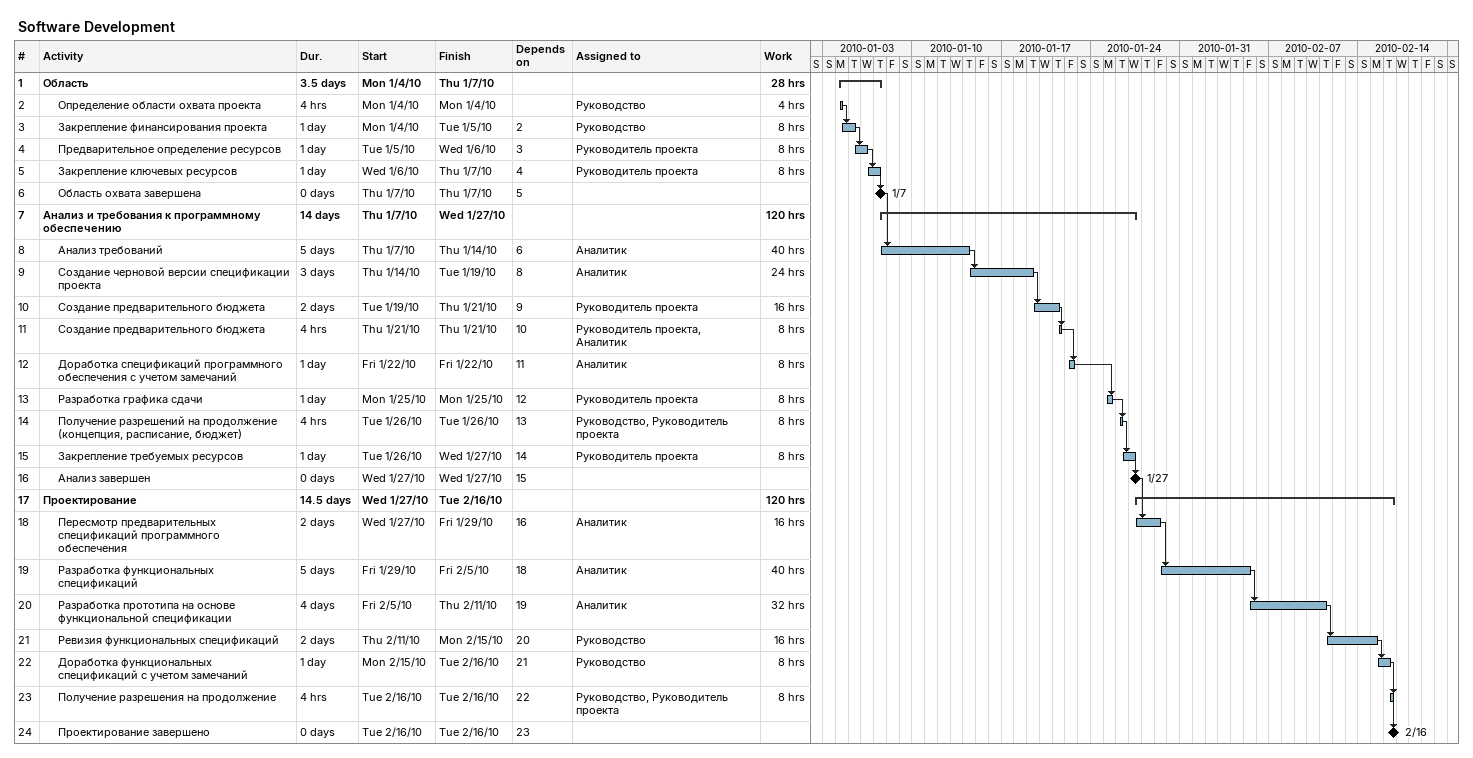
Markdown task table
Software Development

| ID | Level | Task | Duration | Start | Finish | Predecessors | Resources | Work (h) |
|---|---|---|---|---|---|---|---|---|
| 1 | 1 | **Область** | 3.5d | 2010-01-04 | 2010-01-07 |  |  | 28 |
| 2 | 2 | Определение области охвата проекта | 4h | 2010-01-04 | 2010-01-04 |  | Руководство | 4 |
| 3 | 2 | Закрепление финансирования проекта | 1d | 2010-01-04 | 2010-01-05 | 2 | Руководство | 8 |
| 4 | 2 | Предварительное определение ресурсов | 1d | 2010-01-05 | 2010-01-06 | 3 | Руководитель проекта | 8 |
| 5 | 2 | Закрепление ключевых ресурсов | 1d | 2010-01-06 | 2010-01-07 | 4 | Руководитель проекта | 8 |
| 6 | 2 | Область охвата завершена | 0d | 2010-01-07 | 2010-01-07 | 5 |  |  |
| 7 | 1 | **Анализ и требования к программному обеспечению** | 14d | 2010-01-07 | 2010-01-27 |  |  | 120 |
| 8 | 2 | Анализ требований | 5d | 2010-01-07 | 2010-01-14 | 6 | Аналитик | 40 |
| 9 | 2 | Создание черновой версии спецификации проекта | 3d | 2010-01-14 | 2010-01-19 | 8 | Аналитик | 24 |
| 10 | 2 | Создание предварительного бюджета | 2d | 2010-01-19 | 2010-01-21 | 9 | Руководитель проекта | 16 |
| 11 | 2 | Создание предварительного бюджета | 4h | 2010-01-21 | 2010-01-21 | 10 | Руководитель проекта, Аналитик | 8 |
| 12 | 2 | Доработка спецификаций программного обеспечения с учетом замечаний | 1d | 2010-01-22 | 2010-01-22 | 11 | Аналитик | 8 |
| 13 | 2 | Разработка графика сдачи | 1d | 2010-01-25 | 2010-01-25 | 12 | Руководитель проекта | 8 |
| 14 | 2 | Получение разрешений на продолжение (концепция, расписание, бюджет) | 4h | 2010-01-26 | 2010-01-26 | 13 | Руководство, Руководитель проекта | 8 |
| 15 | 2 | Закрепление требуемых ресурсов | 1d | 2010-01-26 | 2010-01-27 | 14 | Руководитель проекта | 8 |
| 16 | 2 | Анализ завершен | 0d | 2010-01-27 | 2010-01-27 | 15 |  |  |
| 17 | 1 | **Проектирование** | 14.5d | 2010-01-27 | 2010-02-16 |  |  | 120 |
| 18 | 2 | Пересмотр предварительных спецификаций программного обеспечения | 2d | 2010-01-27 | 2010-01-29 | 16 | Аналитик | 16 |
| 19 | 2 | Разработка функциональных спецификаций | 5d | 2010-01-29 | 2010-02-05 | 18 | Аналитик | 40 |
| 20 | 2 | Разработка прототипа на основе функциональной спецификации | 4d | 2010-02-05 | 2010-02-11 | 19 | Аналитик | 32 |
| 21 | 2 | Ревизия функциональных спецификаций | 2d | 2010-02-11 | 2010-02-15 | 20 | Руководство | 16 |
| 22 | 2 | Доработка функциональных спецификаций с учетом замечаний | 1d | 2010-02-15 | 2010-02-16 | 21 | Руководство | 8 |
| 23 | 2 | Получение разрешения на продолжение | 4h | 2010-02-16 | 2010-02-16 | 22 | Руководство, Руководитель проекта | 8 |
| 24 | 2 | Проектирование завершено | 0d | 2010-02-16 | 2010-02-16 | 23 |  |  |
